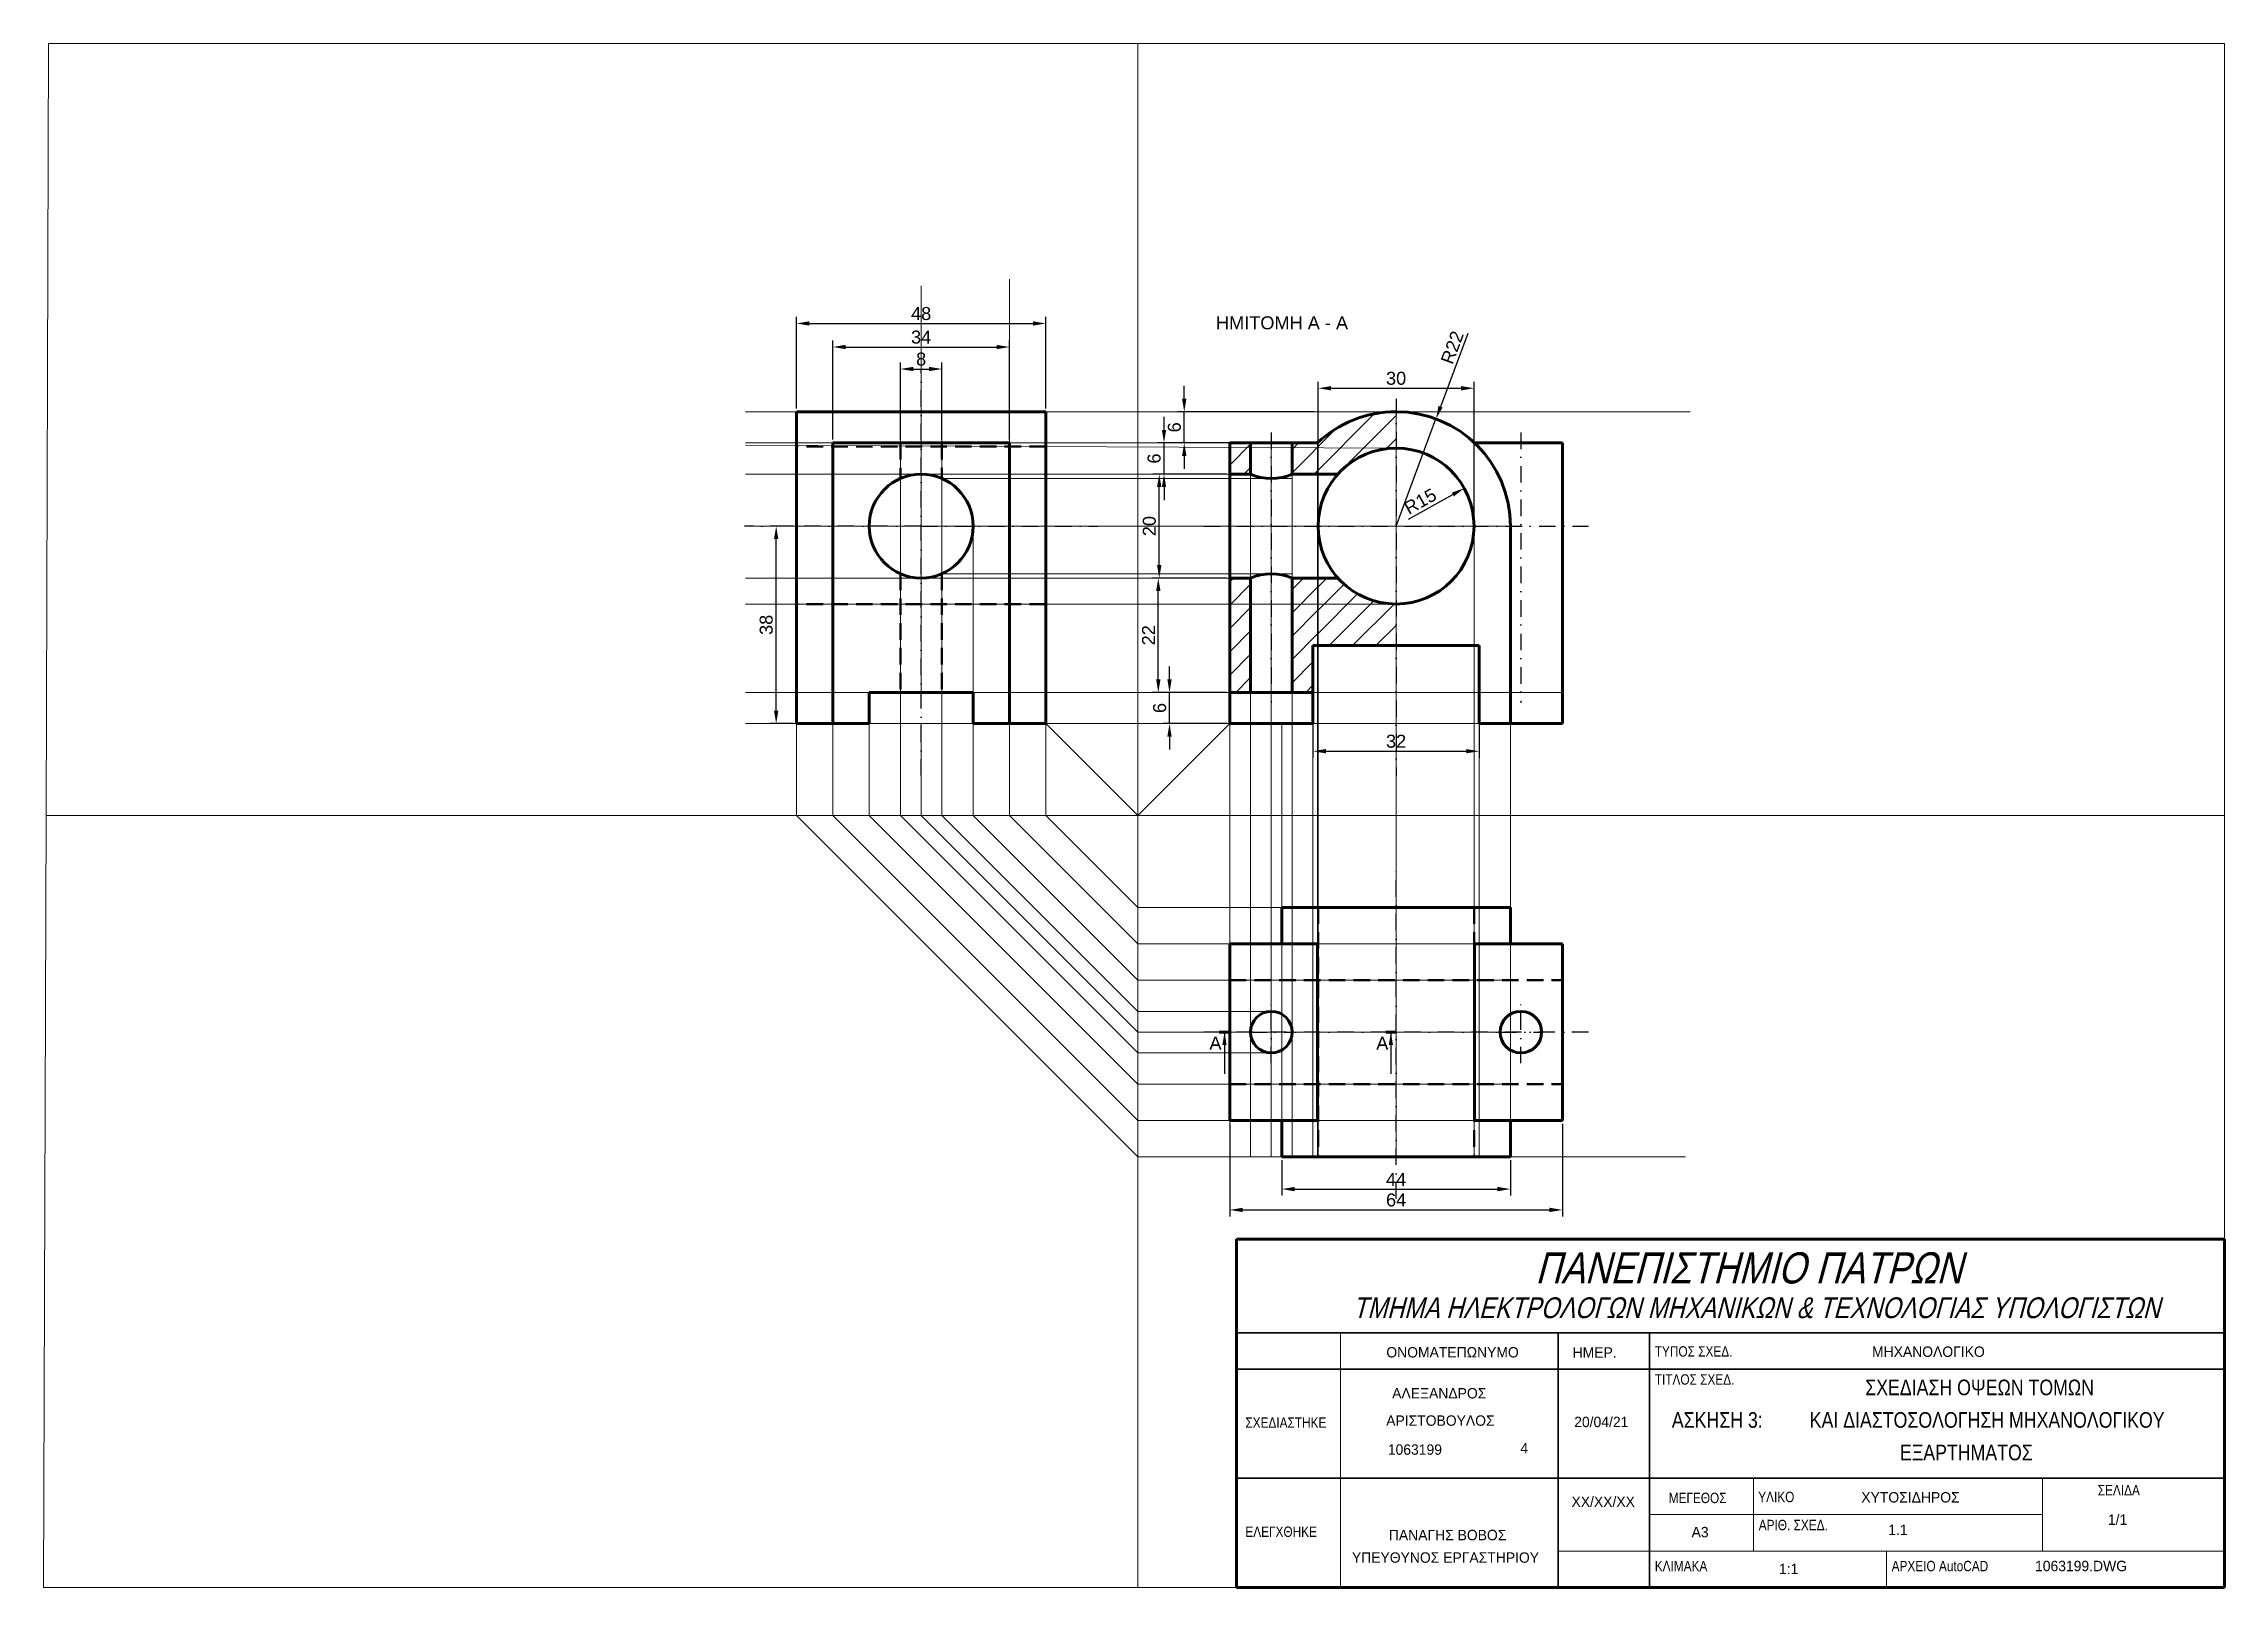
# Model space of a CAD drawing. Header units: millimetres. Extents: x 2988 to 3408, y 1285 to 1582.
import ezdxf
from ezdxf.enums import TextEntityAlignment as Align

# ---------------------------------------------------------------- set-up
doc = ezdxf.new("R2010")
doc.units = ezdxf.units.MM
doc.header["$LTSCALE"] = 0.5
doc.linetypes.add('DASHDOT2', pattern=[12.7, 6.35, -3.175, 0, -3.175])
doc.linetypes.add('DASHED2', pattern=[9.525, 6.35, -3.175])
doc.layers.get('0').update_dxf_attribs({"lineweight": 100})
for name, color, linetype, lineweight in [('Axonikes', 7, 'DASHDOT2', 25), ('Boi8itikes', 50, 'Continuous', 13), ('lepti_sinexis', 7, 'Continuous', 25), ('mi_orati', 7, 'DASHED2', 50)]:
    doc.layers.add(name, color=color, linetype=linetype, lineweight=lineweight)
doc.styles.add('ANIMA', font='anima.shx', dxfattribs={"width": 0.85})
doc.styles.get("Standard").update_dxf_attribs({"font": 'arial.ttf'})
doc.dimstyles.new('ISO-25', dxfattribs={"dimtxt": 2.5, "dimasz": 2.5, "dimexe": 1.25, "dimexo": 0.625, "dimtad": 1, "dimtxsty": 'Standard', "dimcen": 2.5, "dimadec": 0, "dimazin": 0, "dimtfac": 1, "dimtmove": 0, "dimatfit": 3, "dimfxl": 1, "dimarcsym": 0})

# ---------------------------------------------------------------- blocks, each defined once
blk = doc.blocks.new('*D11')
at = {"layer": 'Defpoints', "color": 0, "transparency": 16777216}
for p in [(3263.38, 1515.92), (3233.38, 1489.4), (3263.38, 1489.4)]:
    blk.add_point(p, dxfattribs=at)
at = {"layer": 'lepti_sinexis', "color": 0, "lineweight": -2, "transparency": 16777216}
for p, q in [((3233.38, 1490.03), (3233.38, 1517.17)), ((3235.88, 1515.92), (3260.88, 1515.92)), ((3263.38, 1490.03), (3263.38, 1517.17))]:
    blk.add_line(p, q, dxfattribs=at)
at = {"layer": 'lepti_sinexis', "color": 0, "transparency": 16777216}
for points in [[(3235.88, 1516.34), (3235.88, 1515.5), (3233.38, 1515.92)], [(3260.88, 1516.34), (3260.88, 1515.5), (3263.38, 1515.92)]]:
    blk.add_solid(points, dxfattribs=at)
at = {"layer": 'lepti_sinexis', "color": 0, "transparency": 16777216, "insert": (3248.38, 1517.82), "char_height": 2.5, "attachment_point": 5}
blk.add_mtext('30', dxfattribs=at)
blk = doc.blocks.new('*D15')
at = {"layer": 'Defpoints', "color": 0, "transparency": 16777216}
for p in [(3261.49, 1496.69), (3248.38, 1489.4)]:
    blk.add_point(p, dxfattribs=at)
at = {"layer": 'lepti_sinexis', "color": 0, "lineweight": -2, "transparency": 16777216}
blk.add_line((3250.79, 1490.74), (3259.3, 1495.47), dxfattribs=at)
at = {"layer": 'lepti_sinexis', "color": 0, "transparency": 16777216}
blk.add_solid([(3259.1, 1495.84), (3259.5, 1495.11), (3261.49, 1496.69)], dxfattribs=at)
at = {"layer": 'lepti_sinexis', "color": 0, "transparency": 16777216, "insert": (3253.03, 1494.16), "char_height": 2.5, "attachment_point": 5, "rotation": 29.0702}
blk.add_mtext('R15', dxfattribs=at)
blk = doc.blocks.new('*D16')
at = {"layer": 'Defpoints', "color": 0, "transparency": 16777216}
for p in [(3256.05, 1510.02), (3248.38, 1489.4)]:
    blk.add_point(p, dxfattribs=at)
at = {"layer": 'lepti_sinexis', "color": 0, "lineweight": -2, "transparency": 16777216}
for p, q in [((3262.19, 1526.48), (3256.93, 1512.36)), ((3248.38, 1489.4), (3256.05, 1510.02))]:
    blk.add_line(p, q, dxfattribs=at)
at = {"layer": 'lepti_sinexis', "color": 0, "transparency": 16777216}
blk.add_solid([(3256.54, 1512.51), (3257.32, 1512.21), (3256.05, 1510.02)], dxfattribs=at)
at = {"layer": 'lepti_sinexis', "color": 0, "transparency": 16777216, "insert": (3259.17, 1523.77), "char_height": 2.5, "attachment_point": 5, "rotation": 69.5732}
blk.add_mtext('R22', dxfattribs=at)
blk = doc.blocks.new('*D17')
at = {"layer": 'Defpoints', "color": 0, "transparency": 16777216}
for p in [(3181.02, 1528.38), (3133.02, 1511.4), (3181.02, 1511.4)]:
    blk.add_point(p, dxfattribs=at)
at = {"layer": 'lepti_sinexis', "color": 0, "lineweight": -2, "transparency": 16777216}
for p, q in [((3133.02, 1512.03), (3133.02, 1529.63)), ((3135.52, 1528.38), (3178.52, 1528.38)), ((3181.02, 1512.03), (3181.02, 1529.63))]:
    blk.add_line(p, q, dxfattribs=at)
at = {"layer": 'lepti_sinexis', "color": 0, "transparency": 16777216}
for points in [[(3135.52, 1528.8), (3135.52, 1527.97), (3133.02, 1528.38)], [(3178.52, 1528.8), (3178.52, 1527.97), (3181.02, 1528.38)]]:
    blk.add_solid(points, dxfattribs=at)
at = {"layer": 'lepti_sinexis', "color": 0, "transparency": 16777216, "insert": (3157.02, 1530.28), "char_height": 2.5, "attachment_point": 5}
blk.add_mtext('48', dxfattribs=at)
blk = doc.blocks.new('*D18')
at = {"layer": 'Defpoints', "color": 0, "transparency": 16777216}
for p in [(3174.02, 1523.85), (3140.02, 1505.4), (3174.02, 1505.4)]:
    blk.add_point(p, dxfattribs=at)
at = {"layer": 'lepti_sinexis', "color": 0, "lineweight": -2, "transparency": 16777216}
for p, q in [((3140.02, 1506.03), (3140.02, 1525.1)), ((3142.52, 1523.85), (3171.52, 1523.85)), ((3174.02, 1506.03), (3174.02, 1525.1))]:
    blk.add_line(p, q, dxfattribs=at)
at = {"layer": 'lepti_sinexis', "color": 0, "transparency": 16777216}
for points in [[(3142.52, 1524.27), (3142.52, 1523.43), (3140.02, 1523.85)], [(3171.52, 1524.27), (3171.52, 1523.43), (3174.02, 1523.85)]]:
    blk.add_solid(points, dxfattribs=at)
at = {"layer": 'lepti_sinexis', "color": 0, "transparency": 16777216, "insert": (3157.02, 1525.75), "char_height": 2.5, "attachment_point": 5}
blk.add_mtext('34', dxfattribs=at)
blk = doc.blocks.new('*D21')
at = {"layer": 'Defpoints', "color": 0, "transparency": 16777216}
for p in [(3161.02, 1519.62), (3153.02, 1505.4), (3161.02, 1505.4)]:
    blk.add_point(p, dxfattribs=at)
at = {"layer": 'lepti_sinexis', "color": 0, "lineweight": -2, "transparency": 16777216}
for p, q in [((3153.02, 1506.03), (3153.02, 1520.87)), ((3155.52, 1519.62), (3158.52, 1519.62)), ((3161.02, 1506.03), (3161.02, 1520.87))]:
    blk.add_line(p, q, dxfattribs=at)
at = {"layer": 'lepti_sinexis', "color": 0, "transparency": 16777216}
for points in [[(3155.52, 1520.04), (3155.52, 1519.2), (3153.02, 1519.62)], [(3158.52, 1520.04), (3158.52, 1519.2), (3161.02, 1519.62)]]:
    blk.add_solid(points, dxfattribs=at)
at = {"layer": 'lepti_sinexis', "color": 0, "transparency": 16777216, "insert": (3157.02, 1521.52), "char_height": 2.5, "attachment_point": 5}
blk.add_mtext('8', dxfattribs=at)
blk = doc.blocks.new('*D23')
at = {"layer": 'Defpoints', "color": 0, "transparency": 16777216}
for p in [(3226.38, 1368.05), (3270.38, 1368.05), (3270.38, 1361.85)]:
    blk.add_point(p, dxfattribs=at)
at = {"layer": 'lepti_sinexis', "color": 0, "lineweight": -2, "transparency": 16777216}
for p, q in [((3226.38, 1367.42), (3226.38, 1360.6)), ((3270.38, 1367.42), (3270.38, 1360.6)), ((3228.88, 1361.85), (3267.88, 1361.85))]:
    blk.add_line(p, q, dxfattribs=at)
at = {"layer": 'lepti_sinexis', "color": 0, "transparency": 16777216}
for points in [[(3228.88, 1362.27), (3228.88, 1361.43), (3226.38, 1361.85)], [(3267.88, 1362.27), (3267.88, 1361.43), (3270.38, 1361.85)]]:
    blk.add_solid(points, dxfattribs=at)
at = {"layer": 'lepti_sinexis', "color": 0, "transparency": 16777216, "insert": (3248.38, 1363.72), "char_height": 2.5, "attachment_point": 5}
blk.add_mtext('44', dxfattribs=at)
blk = doc.blocks.new('*D24')
at = {"layer": 'Defpoints', "color": 0, "transparency": 16777216}
for p in [(3216.38, 1375.05), (3280.38, 1375.05), (3280.38, 1357.84)]:
    blk.add_point(p, dxfattribs=at)
at = {"layer": 'lepti_sinexis', "color": 0, "lineweight": -2, "transparency": 16777216}
for p, q in [((3216.38, 1374.42), (3216.38, 1356.59)), ((3280.38, 1374.42), (3280.38, 1356.59)), ((3218.88, 1357.84), (3277.88, 1357.84))]:
    blk.add_line(p, q, dxfattribs=at)
at = {"layer": 'lepti_sinexis', "color": 0, "transparency": 16777216}
for points in [[(3218.88, 1358.26), (3218.88, 1357.43), (3216.38, 1357.84)], [(3277.88, 1358.26), (3277.88, 1357.43), (3280.38, 1357.84)]]:
    blk.add_solid(points, dxfattribs=at)
at = {"layer": 'lepti_sinexis', "color": 0, "transparency": 16777216, "insert": (3248.38, 1359.75), "char_height": 2.5, "attachment_point": 5}
blk.add_mtext('64', dxfattribs=at)
blk = doc.blocks.new('*D25')
at = {"layer": 'Defpoints', "color": 0, "transparency": 16777216}
for p in [(3232.38, 1466.4), (3264.38, 1466.4), (3264.38, 1446.09)]:
    blk.add_point(p, dxfattribs=at)
at = {"layer": 'lepti_sinexis', "color": 0, "lineweight": -2, "transparency": 16777216}
for p, q in [((3232.38, 1465.78), (3232.38, 1444.84)), ((3264.38, 1465.78), (3264.38, 1444.84)), ((3234.88, 1446.09), (3261.88, 1446.09))]:
    blk.add_line(p, q, dxfattribs=at)
at = {"layer": 'lepti_sinexis', "color": 0, "transparency": 16777216}
for points in [[(3234.88, 1446.51), (3234.88, 1445.68), (3232.38, 1446.09)], [(3261.88, 1446.51), (3261.88, 1445.68), (3264.38, 1446.09)]]:
    blk.add_solid(points, dxfattribs=at)
at = {"layer": 'lepti_sinexis', "color": 0, "transparency": 16777216, "insert": (3248.38, 1448), "char_height": 2.5, "attachment_point": 5}
blk.add_mtext('32', dxfattribs=at)
blk = doc.blocks.new('*D26')
at = {"layer": 'Defpoints', "color": 0, "transparency": 16777216}
for p in [(3202.64, 1479.4), (3216.38, 1479.4), (3216.38, 1457.4)]:
    blk.add_point(p, dxfattribs=at)
at = {"layer": 'lepti_sinexis', "color": 0, "lineweight": -2, "transparency": 16777216}
for p, q in [((3215.75, 1479.4), (3201.39, 1479.4)), ((3202.64, 1459.9), (3202.64, 1476.9)), ((3215.75, 1457.4), (3201.39, 1457.4))]:
    blk.add_line(p, q, dxfattribs=at)
at = {"layer": 'lepti_sinexis', "color": 0, "transparency": 16777216}
for points in [[(3202.22, 1476.9), (3203.06, 1476.9), (3202.64, 1479.4)], [(3202.22, 1459.9), (3203.06, 1459.9), (3202.64, 1457.4)]]:
    blk.add_solid(points, dxfattribs=at)
at = {"layer": 'lepti_sinexis', "color": 0, "transparency": 16777216, "insert": (3200.76, 1468.4), "char_height": 2.5, "attachment_point": 5, "rotation": 90}
blk.add_mtext('22', dxfattribs=at)
blk = doc.blocks.new('*D27')
at = {"layer": 'Defpoints', "color": 0, "transparency": 16777216}
for p in [(3202.82, 1499.4), (3216.38, 1499.4), (3216.38, 1479.4)]:
    blk.add_point(p, dxfattribs=at)
at = {"layer": 'lepti_sinexis', "color": 0, "lineweight": -2, "transparency": 16777216}
for p, q in [((3215.75, 1499.4), (3201.57, 1499.4)), ((3202.82, 1481.9), (3202.82, 1496.9)), ((3215.75, 1479.4), (3201.57, 1479.4))]:
    blk.add_line(p, q, dxfattribs=at)
at = {"layer": 'lepti_sinexis', "color": 0, "transparency": 16777216}
for points in [[(3202.4, 1496.9), (3203.24, 1496.9), (3202.82, 1499.4)], [(3202.4, 1481.9), (3203.24, 1481.9), (3202.82, 1479.4)]]:
    blk.add_solid(points, dxfattribs=at)
at = {"layer": 'lepti_sinexis', "color": 0, "transparency": 16777216, "insert": (3200.92, 1489.4), "char_height": 2.5, "attachment_point": 5, "rotation": 90}
blk.add_mtext('20', dxfattribs=at)
blk = doc.blocks.new('*D31')
at = {"layer": 'Defpoints', "color": 0, "transparency": 16777216}
for p in [(3203.74, 1505.4), (3216.38, 1505.4), (3216.38, 1499.4)]:
    blk.add_point(p, dxfattribs=at)
at = {"layer": 'lepti_sinexis', "color": 0, "lineweight": -2, "transparency": 16777216}
for p, q in [((3203.74, 1507.9), (3203.74, 1510.4)), ((3215.75, 1505.4), (3202.49, 1505.4)), ((3203.74, 1499.4), (3203.74, 1505.4)), ((3215.75, 1499.4), (3202.49, 1499.4)), ((3203.74, 1496.9), (3203.74, 1494.4))]:
    blk.add_line(p, q, dxfattribs=at)
at = {"layer": 'lepti_sinexis', "color": 0, "transparency": 16777216}
for points in [[(3203.33, 1507.9), (3204.16, 1507.9), (3203.74, 1505.4)], [(3203.33, 1496.9), (3204.16, 1496.9), (3203.74, 1499.4)]]:
    blk.add_solid(points, dxfattribs=at)
at = {"layer": 'lepti_sinexis', "color": 0, "transparency": 16777216, "insert": (3201.84, 1502.4), "char_height": 2.5, "attachment_point": 5, "rotation": 90}
blk.add_mtext('6', dxfattribs=at)
blk = doc.blocks.new('*D32')
at = {"layer": 'Defpoints', "color": 0, "transparency": 16777216}
for p in [(3207.63, 1511.4), (3233.28, 1511.4), (3233.28, 1505.4)]:
    blk.add_point(p, dxfattribs=at)
at = {"layer": 'lepti_sinexis', "color": 0, "lineweight": -2, "transparency": 16777216}
for p, q in [((3207.63, 1513.9), (3207.63, 1516.4)), ((3232.65, 1511.4), (3206.38, 1511.4)), ((3207.63, 1505.4), (3207.63, 1511.4)), ((3232.65, 1505.4), (3206.38, 1505.4)), ((3207.63, 1502.9), (3207.63, 1500.4))]:
    blk.add_line(p, q, dxfattribs=at)
at = {"layer": 'lepti_sinexis', "color": 0, "transparency": 16777216}
for points in [[(3207.21, 1513.9), (3208.05, 1513.9), (3207.63, 1511.4)], [(3207.21, 1502.9), (3208.05, 1502.9), (3207.63, 1505.4)]]:
    blk.add_solid(points, dxfattribs=at)
at = {"layer": 'lepti_sinexis', "color": 0, "transparency": 16777216, "insert": (3205.73, 1508.4), "char_height": 2.5, "attachment_point": 5, "rotation": 90}
blk.add_mtext('6', dxfattribs=at)
blk = doc.blocks.new('*D33')
at = {"layer": 'Defpoints', "color": 0, "transparency": 16777216}
for p in [(3204.8, 1457.4), (3216.38, 1457.4), (3216.38, 1451.4)]:
    blk.add_point(p, dxfattribs=at)
at = {"layer": 'lepti_sinexis', "color": 0, "lineweight": -2, "transparency": 16777216}
for p, q in [((3204.8, 1459.9), (3204.8, 1462.4)), ((3215.75, 1457.4), (3203.55, 1457.4)), ((3204.8, 1451.4), (3204.8, 1457.4)), ((3215.75, 1451.4), (3203.55, 1451.4)), ((3204.8, 1448.9), (3204.8, 1446.4))]:
    blk.add_line(p, q, dxfattribs=at)
at = {"layer": 'lepti_sinexis', "color": 0, "transparency": 16777216}
for points in [[(3204.38, 1459.9), (3205.21, 1459.9), (3204.8, 1457.4)], [(3204.38, 1448.9), (3205.21, 1448.9), (3204.8, 1451.4)]]:
    blk.add_solid(points, dxfattribs=at)
at = {"layer": 'lepti_sinexis', "color": 0, "transparency": 16777216, "insert": (3202.9, 1454.4), "char_height": 2.5, "attachment_point": 5, "rotation": 90}
blk.add_mtext('6', dxfattribs=at)
blk = doc.blocks.new('*D34')
at = {"layer": 'Defpoints', "color": 0, "transparency": 16777216}
for p in [(3129.14, 1489.4), (3133.02, 1489.4), (3133.02, 1451.4)]:
    blk.add_point(p, dxfattribs=at)
at = {"layer": 'lepti_sinexis', "color": 0, "lineweight": -2, "transparency": 16777216}
for p, q in [((3132.4, 1489.4), (3127.89, 1489.4)), ((3129.14, 1453.9), (3129.14, 1486.9)), ((3132.4, 1451.4), (3127.89, 1451.4))]:
    blk.add_line(p, q, dxfattribs=at)
at = {"layer": 'lepti_sinexis', "color": 0, "transparency": 16777216}
for points in [[(3128.72, 1486.9), (3129.55, 1486.9), (3129.14, 1489.4)], [(3128.72, 1453.9), (3129.55, 1453.9), (3129.14, 1451.4)]]:
    blk.add_solid(points, dxfattribs=at)
at = {"layer": 'lepti_sinexis', "color": 0, "transparency": 16777216, "insert": (3127.23, 1470.4), "char_height": 2.5, "attachment_point": 5, "rotation": 90}
blk.add_mtext('38', dxfattribs=at)

msp = doc.modelspace()

# ---------------------------------------------------------------- hatches: boundary and pattern name
at = {"layer": 'lepti_sinexis'}
h = msp.add_hatch(dxfattribs=at)
h.set_pattern_fill('ANSI31', color=256)
h.paths.add_polyline_path([(3220.376, 1504.528), (3216.376, 1504.547), (3216.376, 1499.4), (3220.376, 1499.4)])
h.paths.add_polyline_path([(3233.277, 1504.469), (3228.376, 1504.492), (3228.376, 1499.4), (3233.277, 1499.4)])
h.paths.add_polyline_path([(3248.376, 1504.4), (3233.277, 1504.469), (3233.277, 1499.4), (3237.196, 1499.4, -0.2134218)])
h.paths.add_polyline_path([(3248.376, 1511.4, 0.1914013), (3233.277, 1505.4), (3233.277, 1504.469), (3248.376, 1504.4)])
h.paths.add_polyline_path([(3237.196, 1479.4), (3233.376, 1479.4), (3233.376, 1474.4), (3248.376, 1474.4, -0.2134218)])
h.paths.add_polyline_path([(3248.376, 1474.4), (3233.376, 1474.4), (3233.376, 1466.4), (3248.376, 1466.4)])
h.paths.add_polyline_path([(3233.277, 1474.4), (3228.376, 1474.4), (3228.376, 1457.4), (3232.376, 1457.4), (3232.376, 1466.4), (3233.277, 1466.4)])
h.paths.add_polyline_path([(3233.277, 1479.4), (3228.376, 1479.4), (3228.376, 1474.4), (3233.277, 1474.4)])
h.paths.add_polyline_path([(3220.376, 1474.4), (3216.376, 1474.4), (3216.376, 1457.4), (3220.376, 1457.4)])
h.paths.add_polyline_path([(3220.376, 1479.4), (3216.376, 1479.4), (3216.376, 1474.4), (3220.376, 1474.4)])
h.paths.add_polyline_path([(3233.277, 1505.4), (3228.376, 1505.4), (3228.376, 1504.492), (3233.277, 1504.469)])
h.paths.add_polyline_path([(3220.376, 1505.4), (3216.376, 1505.4), (3216.376, 1504.547), (3220.376, 1504.528)])

# ---------------------------------------------------------------- linework, layer by layer
for p, q in [((3133.021, 1451.4), (3133.021, 1511.4)), ((3133.021, 1511.4), (3181.021, 1511.4)), ((3181.021, 1451.4), (3181.021, 1511.4)), ((3174.021, 1505.4), (3140.021, 1505.4)), ((3140.021, 1505.4), (3140.021, 1451.4)), ((3174.021, 1451.4), (3174.021, 1505.4)), ((3216.376, 1505.4), (3220.376, 1505.4)), ((3216.376, 1505.4), (3216.376, 1499.4)), ((3220.376, 1505.4), (3220.376, 1499.4)), ((3220.376, 1505.4), (3228.376, 1505.4)), ((3228.376, 1505.4), (3233.277, 1505.4)), ((3228.376, 1505.4), (3228.376, 1499.4)), ((3268.376, 1505.4), (3263.476, 1505.4)), ((3276.376, 1505.4), (3268.376, 1505.4)), ((3280.376, 1505.4), (3276.376, 1505.4)), ((3280.376, 1505.4), (3280.376, 1499.4)), ((3216.376, 1499.4), (3220.376, 1499.4)), ((3216.376, 1499.4), (3216.376, 1479.4)), ((3228.376, 1499.4), (3237.196, 1499.4)), ((3280.376, 1499.4), (3280.376, 1479.4)), ((3270.376, 1489.4), (3270.376, 1451.4)), ((3216.376, 1457.4), (3216.376, 1479.4)), ((3216.376, 1479.4), (3220.376, 1479.4)), ((3220.376, 1479.4), (3220.376, 1457.4)), ((3228.376, 1479.4), (3237.196, 1479.4)), ((3228.376, 1479.4), (3228.376, 1457.4)), ((3280.376, 1451.4), (3280.376, 1479.4)), ((3232.376, 1457.4), (3232.376, 1466.4)), ((3248.376, 1466.4), (3232.376, 1466.4)), ((3248.376, 1466.4), (3264.376, 1466.4)), ((3264.376, 1451.4), (3264.376, 1466.4)), ((3147.021, 1451.4), (3147.021, 1457.4)), ((3147.021, 1457.4), (3167.021, 1457.4)), ((3167.021, 1451.4), (3167.021, 1457.4)), ((3216.376, 1457.4), (3226.376, 1457.4)), ((3216.376, 1457.4), (3216.376, 1451.4)), ((3226.376, 1457.4), (3232.376, 1457.4)), ((3232.376, 1451.4), (3232.376, 1457.4)), ((3140.021, 1451.4), (3133.021, 1451.4)), ((3140.021, 1451.4), (3147.021, 1451.4)), ((3174.021, 1451.4), (3167.021, 1451.4)), ((3181.021, 1451.4), (3174.021, 1451.4)), ((3216.376, 1451.4), (3232.376, 1451.4)), ((3264.376, 1451.4), (3280.376, 1451.4)), ((3264.376, 1451.4), (3270.376, 1451.4)), ((3226.376, 1409.045), (3226.376, 1416.045)), ((3226.376, 1416.045), (3270.376, 1416.045)), ((3270.376, 1416.045), (3270.376, 1409.045)), ((3216.376, 1409.045), (3233.277, 1409.045)), ((3216.376, 1375.045), (3216.376, 1409.045)), ((3233.277, 1409.045), (3233.277, 1375.045)), ((3280.376, 1409.045), (3263.476, 1409.045)), ((3263.476, 1409.045), (3263.476, 1375.045)), ((3280.376, 1375.045), (3280.376, 1409.045)), ((3233.277, 1375.045), (3216.376, 1375.045)), ((3226.376, 1368.045), (3226.376, 1375.045)), ((3263.476, 1375.045), (3280.376, 1375.045)), ((3270.376, 1368.045), (3270.376, 1375.045)), ((3270.376, 1368.045), (3226.376, 1368.045))]:
    msp.add_line(p, q)
at = {"lineweight": 200}
for p, q in [((3216.376, 1392.045), (3214.376, 1392.045)), ((3246.376, 1392.045), (3248.376, 1392.045))]:
    msp.add_line(p, q, dxfattribs=at)
at = {"color": 7, "lineweight": 70}
for p, q in [((3217.699, 1352.223), (3407.699, 1352.223)), ((3217.699, 1285.223), (3217.699, 1352.223))]:
    msp.add_line(p, q, dxfattribs=at)
at = {"lineweight": 70}
for p, q in [((3407.699, 1285.223), (3407.699, 1352.223)), ((3217.699, 1285.223), (3407.699, 1285.223))]:
    msp.add_line(p, q, dxfattribs=at)
at = {"color": 7, "lineweight": 35}
for p, q in [((3217.699, 1334.223), (3407.699, 1334.223)), ((3279.569, 1285.223), (3279.569, 1334.223)), ((3297.136, 1306.223), (3297.136, 1334.223)), ((3217.699, 1327.223), (3277.699, 1327.223)), ((3277.699, 1327.223), (3407.699, 1327.223)), ((3217.699, 1306.223), (3277.699, 1306.223)), ((3277.699, 1306.223), (3407.699, 1306.223)), ((3297.136, 1285.223), (3297.136, 1306.223))]:
    msp.add_line(p, q, dxfattribs=at)
at = {"color": 7, "lineweight": 18}
for p, q in [((3237.699, 1285.223), (3237.699, 1334.223)), ((3317.136, 1292.223), (3317.136, 1306.223)), ((3372.699, 1292.223), (3372.699, 1306.223)), ((3297.136, 1299.223), (3372.699, 1299.223)), ((3279.569, 1292.223), (3407.699, 1292.223)), ((3342.699, 1285.223), (3342.699, 1292.223))]:
    msp.add_line(p, q, dxfattribs=at)
for centre, radius in [((3157.021, 1489.4), 10), ((3224.376, 1392.045), 4), ((3272.376, 1392.045), 4)]:
    msp.add_circle(centre, radius)
for centre, radius, start, end in [((3248.376, 1489.4), 22, 90, 133.34176), ((3248.376, 1489.4), 22, 0, 90), ((3248.376, 1489.4), 15, 90, 270), ((3248.376, 1489.4), 15, 270, 90), ((3224.376, 1508.566), 10, 246.42182, 293.57818), ((3224.376, 1470.235), 10, 66.42182, 113.57818)]:
    msp.add_arc(centre, radius, start, end)
at = {"layer": 'Axonikes'}
for p, q in [((3157.021, 1441.4), (3157.021, 1519.4)), ((3248.376, 1513.895), (3248.376, 1441.4)), ((3224.376, 1507.4), (3224.376, 1455.4)), ((3272.376, 1507.4), (3272.376, 1455.4)), ((3157.021, 1489.4), (3123.021, 1489.4)), ((3157.021, 1489.4), (3191.021, 1489.4)), ((3211.376, 1489.4), (3285.376, 1489.4)), ((3248.376, 1360.045), (3248.376, 1424.045)), ((3224.376, 1386.045), (3224.376, 1398.045)), ((3272.376, 1386.045), (3272.376, 1398.045)), ((3224.376, 1396.045), (3224.376, 1396.045)), ((3285.376, 1392.045), (3211.376, 1392.045)), ((3220.376, 1392.045), (3228.376, 1392.045)), ((3268.376, 1392.045), (3276.376, 1392.045))]:
    msp.add_line(p, q, dxfattribs=at)
at = {"layer": 'Boi8itikes'}
for p, q in [((2988.699, 1433.723), (2989.166, 1582.223)), ((3198.699, 1582.223), (2989.166, 1582.223)), ((3198.699, 1582.223), (3198.699, 1285.223)), ((3198.699, 1582.223), (3407.699, 1582.223)), ((3407.699, 1433.723), (3407.699, 1582.223)), ((3157.021, 1457.4), (3157.021, 1535.605)), ((3174.021, 1451.4), (3174.021, 1536.885)), ((3304.95, 1511.4), (3123.269, 1511.4)), ((3153.021, 1433.723), (3153.021, 1511.4)), ((3161.021, 1433.723), (3161.021, 1511.361)), ((3248.376, 1451.4), (3248.376, 1511.4)), ((3216.376, 1505.4), (3123.269, 1505.4)), ((3248.376, 1504.4), (3123.269, 1504.973)), ((3216.376, 1451.4), (3216.376, 1505.4)), ((3220.376, 1505.4), (3228.376, 1505.4)), ((3220.376, 1505.4), (3220.376, 1368.045)), ((3224.376, 1505.4), (3224.376, 1368.045)), ((3228.376, 1505.4), (3228.376, 1368.045)), ((3233.277, 1505.4), (3233.277, 1368.045)), ((3216.376, 1499.4), (3123.269, 1499.4)), ((3161.021, 1498.566), (3228.376, 1498.566)), ((3123.269, 1489.4), (3226.376, 1489.4)), ((3167.021, 1489.4), (3167.021, 1433.723)), ((3226.376, 1489.4), (3270.376, 1489.4)), ((3233.376, 1489.4), (3233.376, 1368.045)), ((3263.376, 1489.4), (3263.376, 1368.045)), ((3216.376, 1479.4), (3123.269, 1479.4)), ((3161.021, 1480.235), (3228.376, 1480.235)), ((3248.376, 1474.4), (3123.269, 1474.4)), ((3216.376, 1457.4), (3123.269, 1457.4)), ((3216.376, 1451.4), (3216.376, 1457.4)), ((3232.376, 1457.4), (3232.376, 1368.045)), ((3232.376, 1457.4), (3280.376, 1457.4)), ((3216.376, 1451.4), (3123.269, 1451.4)), ((3133.021, 1451.4), (3133.021, 1433.723)), ((3140.021, 1451.4), (3140.021, 1433.723)), ((3147.021, 1451.4), (3147.021, 1433.723)), ((3157.021, 1451.4), (3157.021, 1433.723)), ((3167.021, 1451.4), (3167.021, 1433.723)), ((3181.021, 1451.4), (3174.021, 1451.4)), ((3174.021, 1451.4), (3174.021, 1433.723)), ((3198.699, 1433.723), (3181.021, 1451.4)), ((3181.021, 1451.4), (3181.021, 1433.723)), ((3198.699, 1433.723), (3216.376, 1451.4)), ((3216.376, 1451.4), (3280.376, 1451.4)), ((3216.376, 1451.4), (3226.376, 1451.4)), ((3216.376, 1451.4), (3216.376, 1368.045)), ((3226.376, 1451.4), (3270.376, 1451.4)), ((3226.376, 1451.4), (3226.376, 1368.045)), ((3248.376, 1451.4), (3248.376, 1368.045)), ((3264.376, 1451.4), (3264.376, 1368.045)), ((3270.376, 1451.4), (3270.376, 1368.045)), ((2988.699, 1433.723), (2988.232, 1285.223)), ((3198.699, 1433.723), (2988.699, 1433.723)), ((3133.021, 1433.723), (3198.699, 1368.045)), ((3140.021, 1433.723), (3198.699, 1375.045)), ((3147.021, 1433.723), (3198.699, 1382.045)), ((3198.699, 1388.045), (3153.021, 1433.723)), ((3157.021, 1433.723), (3198.699, 1392.045)), ((3198.699, 1396.045), (3161.021, 1433.723)), ((3167.021, 1433.723), (3198.699, 1402.045)), ((3174.021, 1433.723), (3198.699, 1409.045)), ((3181.021, 1433.723), (3198.699, 1416.045)), ((3198.699, 1433.723), (3407.699, 1433.723)), ((3407.699, 1433.723), (3407.699, 1285.223)), ((3198.699, 1416.045), (3270.376, 1416.045)), ((3198.699, 1409.045), (3270.376, 1409.045)), ((3198.699, 1402.045), (3270.376, 1402.045)), ((3224.376, 1396.045), (3198.699, 1396.045)), ((3198.699, 1392.045), (3270.376, 1392.045)), ((3224.376, 1388.045), (3198.699, 1388.045)), ((3198.699, 1382.045), (3270.376, 1382.045)), ((3198.699, 1375.045), (3270.376, 1375.045)), ((3198.699, 1368.045), (3304.056, 1368.045)), ((3198.699, 1285.223), (2988.232, 1285.223)), ((3198.699, 1285.223), (3407.699, 1285.223))]:
    msp.add_line(p, q, dxfattribs=at)
at = {"layer": 'mi_orati'}
for p, q in [((3181.021, 1504.708), (3133.021, 1504.708)), ((3153.021, 1505.4), (3153.021, 1498.566)), ((3161.021, 1505.4), (3161.021, 1498.566)), ((3153.021, 1480.235), (3153.021, 1457.4)), ((3161.021, 1480.235), (3161.021, 1457.4)), ((3181.021, 1474.4), (3133.021, 1474.4)), ((3280.376, 1451.4), (3264.376, 1451.4)), ((3233.376, 1416.045), (3233.376, 1368.045)), ((3263.376, 1416.045), (3263.376, 1368.045)), ((3216.376, 1402.045), (3280.376, 1402.045)), ((3216.376, 1382.045), (3280.376, 1382.045))]:
    msp.add_line(p, q, dxfattribs=at)

# ---------------------------------------------------------------- texts
for p in [(3212.472, 1388.679), (3244.559, 1388.679)]:
    msp.add_text('A', height=2.5).set_placement(p)
at = {"color": 7, "lineweight": 50, "style": 'ANIMA', "oblique": 15, "width": 0.85}
for s, height, p in [('ΠΑΝΕΠΙΣΤΗΜΙΟ ΠΑΤΡΩΝ', 6, (3357.22, 1349.69)), ('ΤΜΗΜΑ ΗΛΕΚΤΡΟΛΟΓΩΝ ΜΗΧΑΝΙΚΩΝ & ΤΕΧΝΟΛΟΓΙΑΣ ΥΠΟΛΟΓΙΣΤΩΝ', 4, (3395.268, 1341.022))]:
    msp.add_text(s, height=height, dxfattribs=at).set_placement(p, align=Align.TOP_RIGHT)
at = {"color": 7, "lineweight": 35, "style": 'ANIMA'}
for s, p in [('ΟΝΟΜΑΤΕΠΩΝΥΜΟ', (3259.239, 1330.457)), ('ΗΜΕΡ.', (3286.569, 1330.411)), ('ΜΗΧΑΝΟΛΟΓΙΚΟ', (3350.77, 1330.569)), ('ΑΛΕΞΑΝΔΡΟΣ', (3256.681, 1322.571)), ('ΑΡΙΣΤΟΒΟΥΛΟΣ', (3256.901, 1317.315)), ('20/04/21', (3287.847, 1317.091)), ('4', (3273.031, 1312.01)), ('1063199', (3251.996, 1311.741)), ('XX/XX/XX', (3288.216, 1301.743)), ('ΧΥΤΟΣΙΔΗΡΟΣ', (3347.322, 1302.555)), ('ΠΑΝΑΓΗΣ ΒΟΒΟΣ', (3258.29, 1295.294)), ('A3', (3306.852, 1295.865)), ('1.1', (3344.898, 1296.307)), ('1/1', (3387.146, 1298.297)), ('ΥΠΕΥΘΥΝΟΣ ΕΡΓΑΣΤΗΡΙΟΥ', (3257.877, 1290.966)), ('1:1', (3323.884, 1288.79)), ('1063199.DWG', (3380.124, 1289.343))]:
    msp.add_text(s, height=2, dxfattribs=at).set_placement(p, align=Align.MIDDLE)
at = {"color": 7, "lineweight": 35, "style": 'ANIMA', "width": 0.85}
for s, p in [('ΤΥΠΟΣ ΣΧΕΔ.', (3298.136, 1330.619)), ('ΣΧΕΔΙΑΣΤΗKE', (3219.391, 1316.925)), ('ΣΕΛΙΔΑ', (3383.34, 1303.925)), ('ΜΕΓΕΘΟΣ', (3300.816, 1302.438)), ('ΕΛΕΓΧΘΗΚΕ', (3219.391, 1295.925)), ('ΑΡΙΘ. ΣΧΕΔ.', (3318.136, 1297.223)), ('ΚΛΙΜΑΚΑ', (3298.136, 1289.331)), ('ΑΡΧΕΙΟ AutoCAD', (3343.699, 1289.331))]:
    msp.add_text(s, height=2, dxfattribs=at).set_placement(p, align=Align.MIDDLE_LEFT)
for s, p in [('ΤΙΤΛΟΣ ΣΧΕΔ.', (3298.136, 1326.223)), ('ΥΛΙΚΟ', (3318.03, 1303.618))]:
    msp.add_text(s, height=2, dxfattribs=at).set_placement(p, align=Align.TOP_LEFT)
for s, p in [('ΣΧΕΔΙΑΣΗ ΟΨΕΩΝ ΤΟΜΩΝ', (3360.616, 1322.196)), ('ΑΣΚΗΣΗ 3: ', (3310.632, 1315.937)), ('ΚΑΙ ΔΙΑΣΤΟΣΟΛΟΓΗΣΗ ΜΗΧΑΝΟΛΟΓΙΚΟΥ', (3362.065, 1315.937)), ('ΕΞΑΡΤΗΜΑΤΟΣ', (3358.064, 1309.677))]:
    msp.add_text(s, height=3, dxfattribs=at).set_placement(p, align=Align.CENTER)
at = {"layer": 'mi_orati'}
msp.add_text('ΗΜΙΤΟΜΗ Α - Α', height=2.5, dxfattribs=at).set_placement((3213.731, 1527.257))

# ---------------------------------------------------------------- dimensions: what is measured, and where the dimension line sits
at = {"layer": 'lepti_sinexis'}
for base, p1, p2, picture, middle in [((3181.021, 1528.382), (3133.021, 1511.4), (3181.021, 1511.4), '*D17', (3157.021, 1530.284)), ((3174.021, 1523.849), (3140.021, 1505.4), (3174.021, 1505.4), '*D18', (3157.021, 1525.752)), ((3161.021, 1519.619), (3153.021, 1505.4), (3161.021, 1505.4), '*D21', (3157.021, 1521.52)), ((3263.376, 1515.922), (3233.376, 1489.4), (3263.376, 1489.4), '*D11', (3248.376, 1517.824)), ((3264.376, 1446.094), (3232.376, 1466.4), (3264.376, 1466.4), '*D25', (3248.376, 1447.996)), ((3280.376, 1357.845), (3216.376, 1375.045), (3280.376, 1375.045), '*D24', (3248.376, 1359.746)), ((3270.376, 1361.849), (3226.376, 1368.045), (3270.376, 1368.045), '*D23', (3248.376, 1363.724))]:
    dim = msp.add_linear_dim(base=base, p1=p1, p2=p2, dimstyle='ISO-25', dxfattribs=at)
    dim.commit()
    dim.dimension.update_dxf_attribs({"geometry": picture, "text_midpoint": middle})
for mpoint, picture, middle in [((3256.055, 1510.017), '*D16', (3260.932, 1523.112)), ((3261.487, 1496.689), '*D15', (3253.952, 1492.5))]:
    dim = msp.add_radius_dim(center=(3248.376, 1489.4), mpoint=mpoint, dimstyle='ISO-25', dxfattribs=at)
    dim.commit()
    dim.dimension.update_dxf_attribs({"geometry": picture, "text_midpoint": middle, "dimtype": 164})
for base, p1, p2, picture, middle in [((3207.629, 1511.4), (3233.277, 1505.4), (3233.277, 1511.4), '*D32', (3205.728, 1508.4)), ((3203.743, 1505.4), (3216.376, 1499.4), (3216.376, 1505.4), '*D31', (3201.842, 1502.4)), ((3202.819, 1499.4), (3216.376, 1479.4), (3216.376, 1499.4), '*D27', (3200.918, 1489.4)), ((3129.137, 1489.4), (3133.021, 1451.4), (3133.021, 1489.4), '*D34', (3127.235, 1470.4)), ((3202.64, 1479.4), (3216.376, 1457.4), (3216.376, 1479.4), '*D26', (3200.76, 1468.4)), ((3204.797, 1457.4), (3216.376, 1451.4), (3216.376, 1457.4), '*D33', (3202.895, 1454.4))]:
    dim = msp.add_linear_dim(base=base, p1=p1, p2=p2, angle=90, dimstyle='ISO-25', dxfattribs=at)
    dim.commit()
    dim.dimension.update_dxf_attribs({"geometry": picture, "text_midpoint": middle})

# ---------------------------------------------------------------- leaders
at = {"lineweight": 200}
for points in [[(3215.376, 1392.045), (3215.376, 1384.045)], [(3247.376, 1392.045), (3247.376, 1384.045)]]:
    msp.add_leader(points, dimstyle='ISO-25', dxfattribs=at)

doc.saveas('drawing.dxf')
